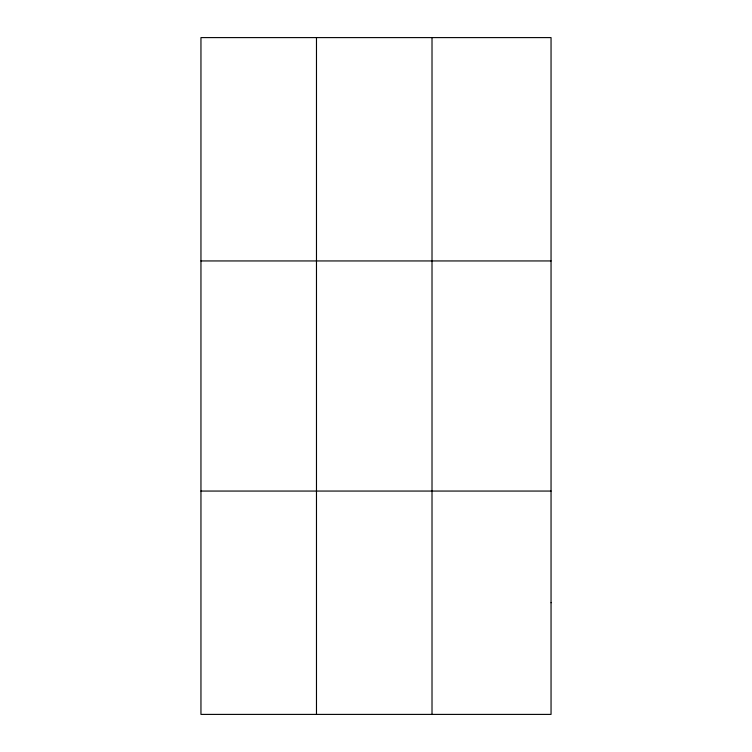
<?xml version="1.0" encoding="UTF-8"?>
<svg xmlns="http://www.w3.org/2000/svg" width="752" height="752" viewBox="0 0 752 752"><rect width="100%" height="100%" fill="white"/><g stroke="black" fill="none" stroke-linecap="round" stroke-linejoin="round"><path stroke-width="1.13" d="M316.479 714.4L316.479 37.6M432.015 714.4L432.015 37.6M200.953 260.944L551.047 260.944M200.953 491.056L551.047 491.056M551.047 602.728L551.047 714.4L200.953 714.4L200.953 37.6L551.047 37.6L551.047 602.728"/></g></svg>
